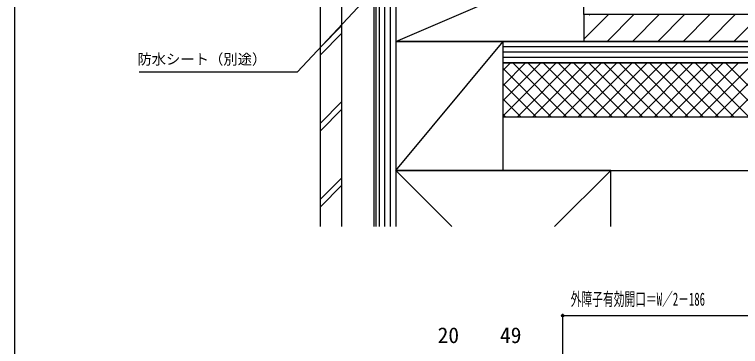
# Model space of a CAD drawing. Units: millimetres, scale not verified. Extents: x -525 to 525, y -783 to 779.
# Drawn here: x -525 to -119.8, y -425.2 to -240 of the extents above; entities that cross this region are included whole.
import ezdxf
from ezdxf.enums import TextEntityAlignment as Align

# ---------------------------------------------------------------- set-up
doc = ezdxf.new("R2010")
doc.units = ezdxf.units.MM
doc.header["$LTSCALE"] = 4
for name, color, linetype in [('0-7_YKK_D', 6, 'Continuous'), ('0-8_YKK_ZWAK', 7, 'Continuous'), ('0-9_YSS_K', 3, 'Continuous'), ('0-A_YSS_KE', 3, 'Continuous')]:
    doc.layers.add(name, color=color, linetype=linetype)
doc.styles.add('ＭＳ ゴシック', font='')
doc.styles.get('ＭＳ ゴシック').set_extended_font_data('MS Gothic')

msp = doc.modelspace()

# ---------------------------------------------------------------- linework, layer by layer
at = {"layer": '0-7_YKK_D'}
for p, q in [((-219, -545.9), (-219, -406.95)), ((-219, -407.95), (-99, -407.95))]:
    msp.add_line(p, q, dxfattribs=at)
msp.add_lwpolyline([(-323.25, -225.189), (-324.99, -227.053), (-367.162, -272.233), (-455.348, -272.233)], dxfattribs=at)
msp.add_circle((-219, -407.95), 0.637, dxfattribs=at)
at = {"layer": '0-8_YKK_ZWAK'}
msp.add_line((-525, 747.3), (-525, -782.7), dxfattribs=at)
at = {"layer": '0-9_YSS_K'}
for p, q in [((-324.25, -358.345), (-324.25, -122.995)), ((-321.25, -358.345), (-321.25, -122.995)), ((-318.25, -358.345), (-318.25, -122.995)), ((-315.25, -358.345), (-315.25, -122.995)), ((-312.25, -122.995), (-312.25, -358.345)), ((-312.25, -254.995), (-207.25, -209.995)), ((-207.25, -253.791), (-193.46, -240.001)), ((-204.269, -240.097), (-204.069, -240.097)), ((-194.312, -254.995), (-179.323, -240.006)), ((-180.17, -254.995), (-165.186, -240.012)), ((-166.027, -254.995), (-151.049, -240.017)), ((-151.887, -254.997), (-136.913, -240.022)), ((-137.758, -255.009), (-122.776, -240.028)), ((-123.628, -255.022), (-108.624, -240.018)), ((-342.25, -246.19), (-354.25, -258.19)), ((-342.25, -250.433), (-354.25, -262.433)), ((-312.25, -326.995), (-252.25, -254.995)), ((-100.75, -257.995), (-252.25, -257.995)), ((-100.75, -260.995), (-252.25, -260.995)), ((-100.75, -263.995), (-252.25, -263.995)), ((-100.75, -266.995), (-252.25, -266.995)), ((-252.25, -266.995), (-100.75, -266.995)), ((-252.25, -326.995), (-252.25, -266.995)), ((-252.25, -271.021), (-248.224, -266.995)), ((-252.25, -279.506), (-239.739, -266.995)), ((-252.25, -287.992), (-231.253, -266.995)), ((-252.25, -296.477), (-222.768, -266.995)), ((-216.952, -296.995), (-246.952, -266.995)), ((-244.283, -296.995), (-214.283, -266.995)), ((-208.467, -296.995), (-238.467, -266.995)), ((-235.797, -296.995), (-205.797, -266.995)), ((-199.981, -296.995), (-229.981, -266.995)), ((-227.312, -296.995), (-197.312, -266.995)), ((-191.496, -296.995), (-221.496, -266.995)), ((-218.827, -296.995), (-188.827, -266.995)), ((-183.011, -296.995), (-213.011, -266.995)), ((-210.342, -296.995), (-180.342, -266.995)), ((-174.525, -296.995), (-204.525, -266.995)), ((-201.856, -296.995), (-171.856, -266.995)), ((-166.04, -296.995), (-196.04, -266.995)), ((-193.371, -296.995), (-163.371, -266.995)), ((-157.555, -296.995), (-187.555, -266.995)), ((-184.886, -296.995), (-154.886, -266.995)), ((-149.07, -296.995), (-179.07, -266.995)), ((-176.401, -296.995), (-146.401, -266.995)), ((-140.584, -296.995), (-170.584, -266.995)), ((-167.915, -296.995), (-137.915, -266.995)), ((-132.099, -296.995), (-162.099, -266.995)), ((-159.43, -296.995), (-129.43, -266.995)), ((-123.614, -296.995), (-153.614, -266.995)), ((-150.945, -296.995), (-120.945, -266.995)), ((-115.128, -296.995), (-145.128, -266.995)), ((-142.459, -296.995), (-112.459, -266.995)), ((-106.643, -296.995), (-136.643, -266.995)), ((-133.974, -296.995), (-103.974, -266.995)), ((-100.75, -294.403), (-128.158, -266.995)), ((-225.437, -296.995), (-252.25, -270.182)), ((-125.489, -296.995), (-100.75, -272.256)), ((-233.922, -296.995), (-252.25, -278.667)), ((-242.408, -296.995), (-252.25, -287.153)), ((-342.25, -288.616), (-354.25, -300.616)), ((-342.25, -292.859), (-354.25, -304.859)), ((-250.893, -296.995), (-252.25, -295.638)), ((-252.25, -296.995), (-100.75, -296.995)), ((-312.25, -326.995), (-280.9, -358.345)), ((-252.25, -326.995), (-100.75, -326.995)), ((-223.6, -358.345), (-192.25, -326.995)), ((-342.25, -331.043), (-354.25, -343.043)), ((-342.25, -335.285), (-354.25, -347.285))]:
    msp.add_line(p, q, dxfattribs=at)
at = {"layer": '0-A_YSS_KE'}
for p, q in [((-354.25, -358.345), (-354.25, -146.795)), ((-100.75, -254.995), (-252.25, -254.995)), ((-252.25, -266.995), (-252.25, -254.995)), ((-252.25, -266.995), (-100.75, -266.995))]:
    msp.add_line(p, q, dxfattribs=at)
for points in [[(-323.25, -358.345), (-323.25, -123.995), (-234.25, -123.995)], [(-342.25, -358.345), (-342.25, -146.795), (-354.25, -146.795)], [(-312.25, -209.995), (-312.25, -254.995), (-312.25, -358.345)], [(-207.25, -239.996), (-207.25, -209.995), (-312.25, -209.995), (-312.25, -254.995), (-207.25, -254.995)], [(-100.75, -239.995), (-207.25, -239.995), (-207.25, -254.995), (-100.75, -254.995)], [(-312.25, -254.995), (-312.25, -326.995), (-252.25, -326.995)], [(-252.25, -326.995), (-252.25, -254.995), (-312.25, -254.995)], [(-192.25, -358.345), (-192.25, -326.995), (-312.25, -326.995), (-312.25, -358.345)]]:
    msp.add_lwpolyline(points, dxfattribs=at)

# ---------------------------------------------------------------- texts
at = {"layer": '0-7_YKK_D', "style": 'ＭＳ ゴシック'}
for s, height, p in [('防水シート（別途）', 5.865, (-456.439, -269.642)), ('20', 8.798, (-288.864, -425.95)), ('49', 8.798, (-254.057, -425.95))]:
    msp.add_text(s, height=height, dxfattribs=at).set_placement(p, align=Align.BOTTOM_LEFT)
at = {"layer": '0-7_YKK_D', "style": 'ＭＳ ゴシック', "width": 0.6}
msp.add_text('外障子有効開口＝W／2－186', height=7.331, dxfattribs=at).set_placement((-214.585, -404.643), align=Align.BOTTOM_LEFT)

doc.saveas('drawing.dxf')
